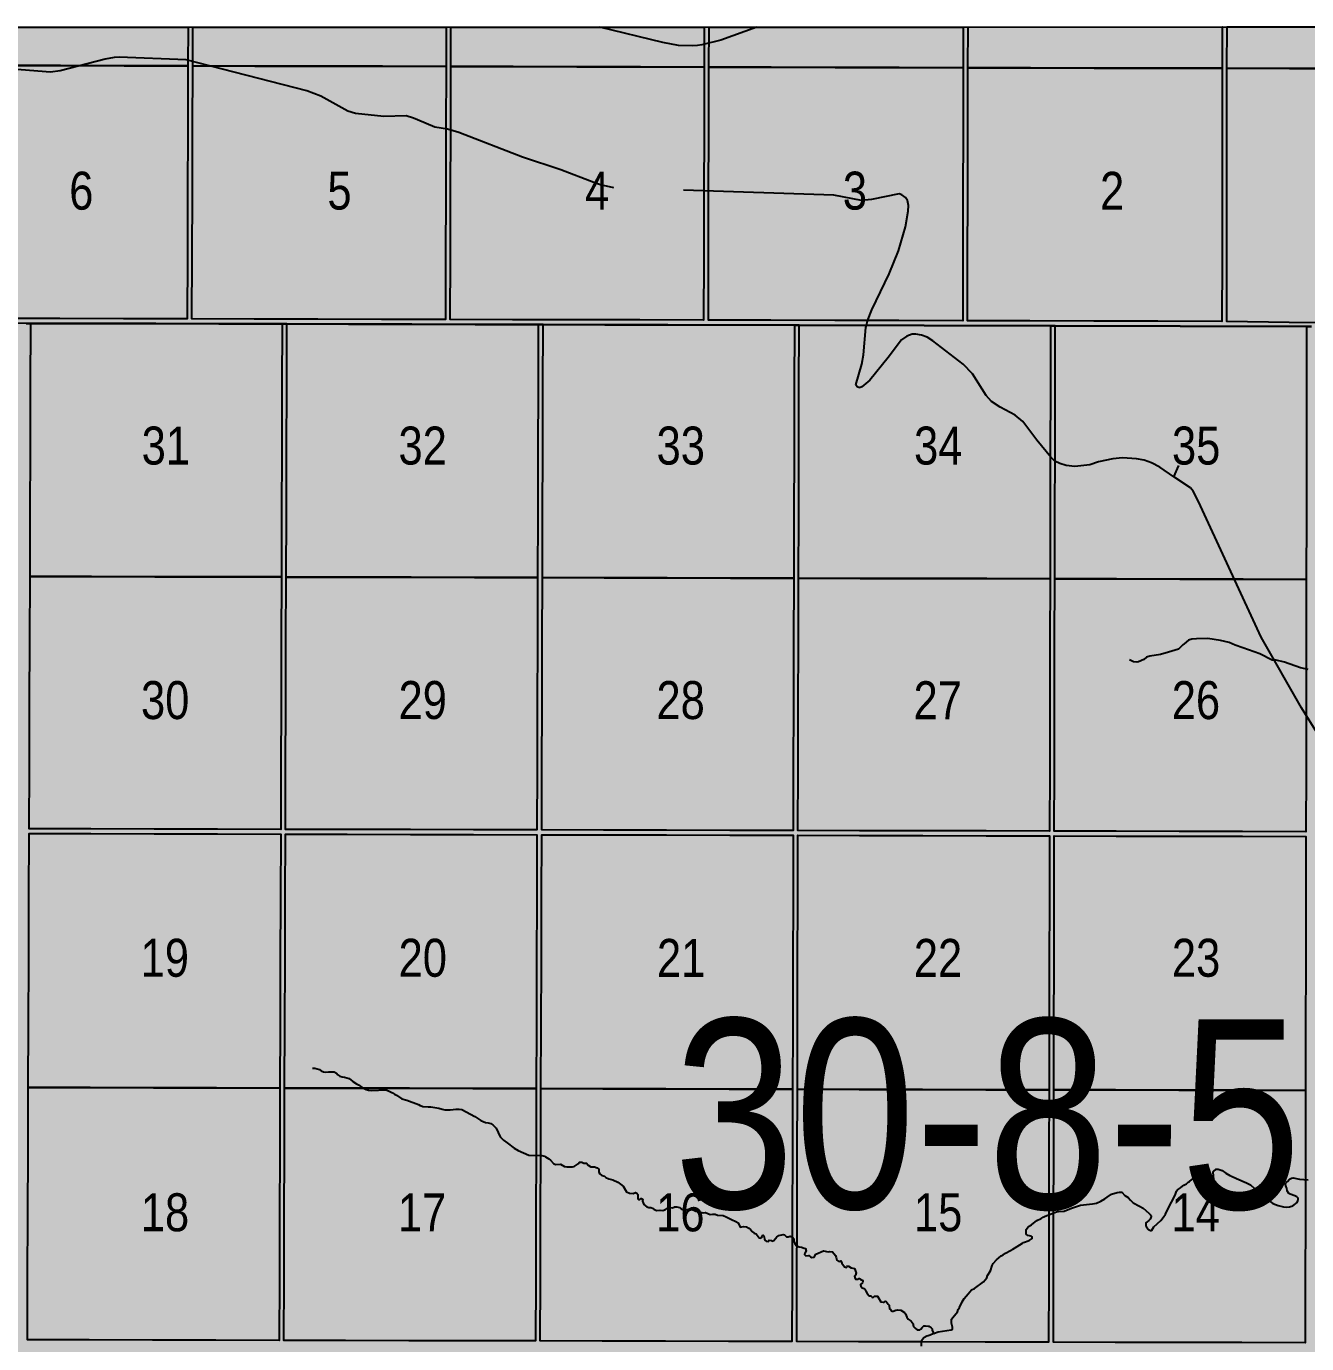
# Model space of a CAD drawing. Extents: x 639460 to 650829, y 5702863 to 5715975.
# Drawn here: x 645204 to 645474.1, y 5712645.4 to 5712923.3 of the extents above; entities that cross this region are included whole.
import ezdxf

# ---------------------------------------------------------------- set-up
doc = ezdxf.new("R2010")
doc.units = 0
doc.header["$LTSCALE"] = 5
doc.linetypes.add('DASHED2', pattern=[9.525, 6.35, -3.175])
for name, color, linetype in [('Quarters', 8, 'Continuous'), ('RoadSeg', 57, 'DASHED2'), ('T-WATER', 160, 'Continuous')]:
    doc.layers.add(name, color=color, linetype=linetype)
doc.layers.add('ROUTE-MAP-BACKGROUND-H', color=7, linetype='Continuous', true_color=0xf0ebff)
doc.styles.add('120', font='ARIALN.TTF', dxfattribs={"height": 13})

msp = doc.modelspace()

# ---------------------------------------------------------------- hatches: boundary and pattern name
at = {"layer": 'ROUTE-MAP-BACKGROUND-H'}
h = msp.add_hatch(color=256, dxfattribs=at)
h.dxf.hatch_style = 1
h.paths.add_polyline_path([(644722.08, 5712923.1), (644716.33, 5711989.96), (646823.87, 5711989.96), (646818.02, 5712923.32)])

# ---------------------------------------------------------------- linework, layer by layer
at = {"layer": 'Quarters'}
for points in [[(645475.08, 5712860.03), (645474.07, 5712860.03), (645447.39, 5712860.1), (645421.05, 5712860.16), (645420.04, 5712860.16), (645393.37, 5712860.22), (645367.02, 5712860.28), (645366.01, 5712860.29), (645339.33, 5712860.35), (645312.99, 5712860.41), (645311.99, 5712860.41), (645285.31, 5712860.47), (645258.97, 5712860.53), (645257.97, 5712860.54), (645231.29, 5712860.6), (645204.95, 5712860.66), (645203.95, 5712860.66), (645183.48, 5712860.74), (645183.48, 5712861.72), (645183.57, 5712888.32), (645183.66, 5712915.1), (645183.68, 5712923.15), (645510.9, 5712923.18)], [(645203.95, 5712860.66), (645204.95, 5712860.66), (645231.29, 5712860.6), (645257.97, 5712860.54), (645258.97, 5712860.53), (645285.31, 5712860.47), (645311.99, 5712860.41), (645312.99, 5712860.41), (645339.33, 5712860.35), (645366.01, 5712860.29), (645367.02, 5712860.28), (645393.37, 5712860.22), (645420.04, 5712860.16), (645421.05, 5712860.16), (645447.39, 5712860.1), (645474.07, 5712860.03), (645475.08, 5712860.03)]]:
    msp.add_lwpolyline(points, dxfattribs=at)
for points in [[(645197.77, 5712915.07), (645184.66, 5712915.1), (645184.69, 5712923.15), (645238.12, 5712923.16), (645238.1, 5712914.97), (645224.66, 5712915), (645211.21, 5712915.04), (645197.77, 5712915.07)], [(645252.21, 5712914.94), (645239.1, 5712914.97), (645239.13, 5712923.16), (645292.57, 5712923.16), (645292.54, 5712914.84), (645279.1, 5712914.88), (645265.66, 5712914.91), (645252.21, 5712914.94)], [(645306.66, 5712914.81), (645293.55, 5712914.84), (645293.57, 5712923.16), (645347.01, 5712923.17), (645346.99, 5712914.72), (645333.54, 5712914.75), (645320.1, 5712914.78), (645306.66, 5712914.81)], [(645361.15, 5712914.68), (645347.99, 5712914.71), (645348.01, 5712923.17), (645401.64, 5712923.17), (645401.63, 5712914.59), (645388.13, 5712914.62), (645374.64, 5712914.65), (645361.15, 5712914.68)], [(645456.26, 5712914.46), (645442.77, 5712914.49), (645429.28, 5712914.52), (645415.79, 5712914.55), (645402.63, 5712914.58), (645402.65, 5712923.17), (645456.27, 5712923.18), (645456.26, 5712914.46)], [(645470.43, 5712914.43), (645457.27, 5712914.46), (645457.28, 5712923.18), (645510.9, 5712923.18), (645510.9, 5712914.37), (645497.41, 5712914.39), (645483.92, 5712914.41), (645470.43, 5712914.43)], [(645197.6, 5712861.69), (645184.48, 5712861.72), (645184.53, 5712875.02), (645184.57, 5712888.31), (645184.62, 5712901.71), (645184.66, 5712915.1), (645197.77, 5712915.07), (645211.21, 5712915.04), (645224.66, 5712915), (645238.1, 5712914.97), (645238.06, 5712901.58), (645238.02, 5712888.19), (645237.98, 5712874.89), (645237.94, 5712861.59), (645224.49, 5712861.62), (645211.04, 5712861.66), (645197.6, 5712861.69)], [(645252.06, 5712861.56), (645238.94, 5712861.59), (645238.98, 5712874.89), (645239.02, 5712888.19), (645239.06, 5712901.58), (645239.1, 5712914.97), (645252.21, 5712914.94), (645265.66, 5712914.91), (645279.1, 5712914.88), (645292.54, 5712914.84), (645292.51, 5712901.45), (645292.47, 5712888.06), (645292.44, 5712874.76), (645292.4, 5712861.46), (645278.95, 5712861.5), (645265.5, 5712861.53), (645252.06, 5712861.56)], [(645306.52, 5712861.43), (645293.4, 5712861.46), (645293.44, 5712874.76), (645293.48, 5712888.06), (645293.51, 5712901.45), (645293.55, 5712914.84), (645306.66, 5712914.81), (645320.1, 5712914.78), (645333.54, 5712914.75), (645346.99, 5712914.72), (645346.96, 5712901.32), (645346.93, 5712887.93), (645346.89, 5712874.63), (645346.86, 5712861.33), (645333.41, 5712861.37), (645319.97, 5712861.4), (645306.52, 5712861.43)], [(645361.03, 5712861.3), (645347.87, 5712861.33), (645347.9, 5712874.63), (645347.93, 5712887.93), (645347.96, 5712901.32), (645347.99, 5712914.71), (645361.15, 5712914.68), (645374.64, 5712914.65), (645388.13, 5712914.62), (645401.63, 5712914.59), (645401.6, 5712901.19), (645401.58, 5712887.8), (645401.56, 5712874.5), (645401.54, 5712861.2), (645388.04, 5712861.24), (645374.53, 5712861.27), (645361.03, 5712861.3)], [(645402.63, 5712914.58), (645415.79, 5712914.55), (645429.28, 5712914.52), (645442.77, 5712914.49), (645456.26, 5712914.46), (645456.25, 5712901.06), (645456.24, 5712887.67), (645456.22, 5712874.37), (645456.21, 5712861.08), (645442.71, 5712861.11), (645429.21, 5712861.14), (645415.71, 5712861.17), (645402.54, 5712861.2), (645402.56, 5712874.5), (645402.58, 5712887.8), (645402.61, 5712901.19), (645402.63, 5712914.58)], [(645470.38, 5712860.87), (645457.22, 5712861.06), (645457.23, 5712874.37), (645457.24, 5712887.67), (645457.25, 5712901.06), (645457.27, 5712914.46), (645470.43, 5712914.43), (645483.92, 5712914.41), (645497.41, 5712914.39), (645510.9, 5712914.37), (645510.9, 5712900.98), (645510.89, 5712887.58), (645510.89, 5712873.93), (645510.88, 5712860.27), (645497.38, 5712860.47), (645483.88, 5712860.67), (645470.38, 5712860.87)], [(645217.78, 5712807.25), (645204.78, 5712807.28), (645204.82, 5712820.67), (645204.87, 5712834.06), (645204.91, 5712847.36), (645204.95, 5712860.66), (645217.96, 5712860.63), (645231.29, 5712860.6), (645244.63, 5712860.57), (645257.97, 5712860.54), (645257.93, 5712847.24), (645257.89, 5712833.94), (645257.85, 5712820.55), (645257.81, 5712807.16), (645244.47, 5712807.19), (645231.13, 5712807.22), (645217.78, 5712807.25)], [(645271.82, 5712807.12), (645258.81, 5712807.15), (645258.85, 5712820.55), (645258.89, 5712833.94), (645258.93, 5712847.24), (645258.97, 5712860.53), (645271.98, 5712860.5), (645285.31, 5712860.47), (645298.65, 5712860.44), (645311.99, 5712860.41), (645311.95, 5712847.11), (645311.92, 5712833.81), (645311.88, 5712820.42), (645311.85, 5712807.03), (645298.51, 5712807.06), (645285.16, 5712807.09), (645271.82, 5712807.12)], [(645325.86, 5712807), (645312.85, 5712807.03), (645312.89, 5712820.42), (645312.92, 5712833.81), (645312.96, 5712847.11), (645312.99, 5712860.41), (645326, 5712860.38), (645339.33, 5712860.35), (645352.67, 5712860.32), (645366.01, 5712860.29), (645365.98, 5712846.99), (645365.95, 5712833.69), (645365.92, 5712820.3), (645365.89, 5712806.9), (645352.54, 5712806.94), (645339.2, 5712806.97), (645325.86, 5712807)], [(645379.9, 5712806.87), (645366.89, 5712806.9), (645366.92, 5712820.29), (645366.95, 5712833.69), (645366.98, 5712846.98), (645367.02, 5712860.28), (645380.02, 5712860.25), (645393.37, 5712860.22), (645406.71, 5712860.19), (645420.04, 5712860.16), (645420.02, 5712846.86), (645419.99, 5712833.56), (645419.97, 5712820.17), (645419.94, 5712806.78), (645406.6, 5712806.81), (645393.25, 5712806.84), (645379.9, 5712806.87)], [(645433.96, 5712806.75), (645420.95, 5712806.78), (645420.97, 5712820.17), (645421, 5712833.56), (645421.02, 5712846.86), (645421.05, 5712860.16), (645434.05, 5712860.13), (645447.39, 5712860.1), (645460.73, 5712860.07), (645474.07, 5712860.03), (645474.05, 5712846.74), (645474.04, 5712833.44), (645474.02, 5712820.05), (645474, 5712806.65), (645460.65, 5712806.68), (645447.3, 5712806.72), (645433.96, 5712806.75)], [(645217.61, 5712754.02), (645204.6, 5712754.05), (645204.64, 5712767.1), (645204.69, 5712780.5), (645204.73, 5712793.89), (645204.78, 5712807.28), (645217.78, 5712807.25), (645231.13, 5712807.22), (645244.47, 5712807.19), (645257.81, 5712807.16), (645257.77, 5712793.76), (645257.73, 5712780.37), (645257.69, 5712766.98), (645257.65, 5712753.92), (645244.31, 5712753.95), (645230.96, 5712753.98), (645217.61, 5712754.02)], [(645271.67, 5712753.89), (645258.66, 5712753.92), (645258.69, 5712766.98), (645258.73, 5712780.37), (645258.77, 5712793.76), (645258.81, 5712807.15), (645271.82, 5712807.12), (645285.16, 5712807.09), (645298.51, 5712807.06), (645311.85, 5712807.03), (645311.81, 5712793.64), (645311.78, 5712780.25), (645311.74, 5712766.85), (645311.71, 5712753.8), (645298.36, 5712753.83), (645285.01, 5712753.86), (645271.67, 5712753.89)], [(645325.72, 5712753.76), (645312.71, 5712753.79), (645312.74, 5712766.85), (645312.78, 5712780.24), (645312.82, 5712793.64), (645312.85, 5712807.03), (645325.86, 5712807), (645339.2, 5712806.97), (645352.54, 5712806.94), (645365.89, 5712806.9), (645365.86, 5712793.51), (645365.82, 5712780.12), (645365.79, 5712766.73), (645365.76, 5712753.67), (645352.42, 5712753.7), (645339.07, 5712753.73), (645325.72, 5712753.76)], [(645379.78, 5712753.64), (645366.77, 5712753.67), (645366.8, 5712766.73), (645366.83, 5712780.12), (645366.86, 5712793.51), (645366.89, 5712806.9), (645379.9, 5712806.87), (645393.25, 5712806.84), (645406.6, 5712806.81), (645419.94, 5712806.78), (645419.92, 5712793.39), (645419.89, 5712779.99), (645419.87, 5712766.6), (645419.84, 5712753.54), (645406.49, 5712753.58), (645393.14, 5712753.61), (645379.78, 5712753.64)], [(645433.86, 5712753.51), (645420.84, 5712753.54), (645420.87, 5712766.6), (645420.9, 5712779.99), (645420.92, 5712793.38), (645420.95, 5712806.78), (645433.96, 5712806.75), (645447.3, 5712806.72), (645460.65, 5712806.68), (645474, 5712806.65), (645473.98, 5712793.26), (645473.96, 5712779.87), (645473.94, 5712766.48), (645473.92, 5712753.42), (645460.57, 5712753.45), (645447.21, 5712753.48), (645433.86, 5712753.51)], [(645217.44, 5712699.44), (645204.42, 5712699.47), (645204.46, 5712712.87), (645204.51, 5712726.26), (645204.55, 5712739.65), (645204.6, 5712753.04), (645217.61, 5712753.01), (645230.96, 5712752.98), (645244.3, 5712752.95), (645257.65, 5712752.92), (645257.61, 5712739.53), (645257.57, 5712726.13), (645257.53, 5712712.74), (645257.49, 5712699.35), (645244.14, 5712699.38), (645230.79, 5712699.41), (645217.44, 5712699.44)], [(645271.51, 5712699.32), (645258.49, 5712699.35), (645258.53, 5712712.74), (645258.57, 5712726.13), (645258.61, 5712739.52), (645258.65, 5712752.92), (645271.66, 5712752.89), (645285.01, 5712752.85), (645298.36, 5712752.82), (645311.7, 5712752.79), (645311.67, 5712739.4), (645311.63, 5712726.01), (645311.6, 5712712.62), (645311.56, 5712699.22), (645298.21, 5712699.25), (645284.86, 5712699.29), (645271.51, 5712699.32)], [(645325.58, 5712699.19), (645312.56, 5712699.22), (645312.6, 5712712.61), (645312.64, 5712726), (645312.67, 5712739.4), (645312.71, 5712752.79), (645325.72, 5712752.76), (645339.07, 5712752.73), (645352.41, 5712752.7), (645365.76, 5712752.67), (645365.73, 5712739.27), (645365.7, 5712725.88), (645365.67, 5712712.49), (645365.64, 5712699.1), (645352.28, 5712699.13), (645338.93, 5712699.16), (645325.58, 5712699.19)], [(645419.74, 5712698.97), (645406.38, 5712699), (645393.02, 5712699.03), (645379.66, 5712699.06), (645366.64, 5712699.09), (645366.67, 5712712.49), (645366.7, 5712725.88), (645366.73, 5712739.27), (645366.76, 5712752.66), (645379.78, 5712752.63), (645393.13, 5712752.6), (645406.49, 5712752.57), (645419.84, 5712752.54), (645419.81, 5712739.15), (645419.79, 5712725.76), (645419.76, 5712712.36), (645419.74, 5712698.97)], [(645433.76, 5712698.94), (645420.74, 5712698.97), (645420.77, 5712712.36), (645420.79, 5712725.75), (645420.82, 5712739.15), (645420.84, 5712752.54), (645433.86, 5712752.51), (645447.21, 5712752.48), (645460.56, 5712752.45), (645473.92, 5712752.41), (645473.9, 5712739.02), (645473.88, 5712725.63), (645473.86, 5712712.24), (645473.84, 5712698.84), (645460.48, 5712698.88), (645447.12, 5712698.91), (645433.76, 5712698.94)], [(645217.26, 5712646.21), (645204.24, 5712646.24), (645204.28, 5712659.3), (645204.33, 5712672.69), (645204.37, 5712686.08), (645204.42, 5712699.47), (645217.44, 5712699.44), (645230.79, 5712699.41), (645244.14, 5712699.38), (645257.49, 5712699.35), (645257.45, 5712685.96), (645257.41, 5712672.57), (645257.37, 5712659.17), (645257.33, 5712646.12), (645243.97, 5712646.15), (645230.62, 5712646.18), (645217.26, 5712646.21)], [(645271.35, 5712646.08), (645258.33, 5712646.11), (645258.37, 5712659.17), (645258.41, 5712672.56), (645258.45, 5712685.96), (645258.49, 5712699.35), (645271.51, 5712699.32), (645284.86, 5712699.29), (645298.21, 5712699.25), (645311.56, 5712699.22), (645311.52, 5712685.83), (645311.49, 5712672.44), (645311.45, 5712659.05), (645311.42, 5712645.99), (645298.06, 5712646.02), (645284.71, 5712646.05), (645271.35, 5712646.08)], [(645325.44, 5712645.96), (645312.42, 5712645.99), (645312.46, 5712659.04), (645312.49, 5712672.44), (645312.53, 5712685.83), (645312.56, 5712699.22), (645325.58, 5712699.19), (645338.93, 5712699.16), (645352.28, 5712699.13), (645365.64, 5712699.1), (645365.6, 5712685.7), (645365.57, 5712672.31), (645365.54, 5712658.92), (645365.51, 5712645.86), (645352.15, 5712645.89), (645338.8, 5712645.93), (645325.44, 5712645.96)], [(645366.64, 5712699.09), (645379.66, 5712699.06), (645393.02, 5712699.03), (645406.38, 5712699), (645419.74, 5712698.97), (645419.71, 5712685.58), (645419.68, 5712672.19), (645419.66, 5712658.79), (645419.63, 5712645.74), (645406.27, 5712645.77), (645392.91, 5712645.8), (645379.54, 5712645.83), (645366.51, 5712645.86), (645366.54, 5712658.92), (645366.58, 5712672.31), (645366.61, 5712685.7), (645366.64, 5712699.09)], [(645433.67, 5712645.7), (645420.64, 5712645.73), (645420.66, 5712658.79), (645420.69, 5712672.18), (645420.71, 5712685.58), (645420.74, 5712698.97), (645433.76, 5712698.94), (645447.12, 5712698.91), (645460.48, 5712698.88), (645473.84, 5712698.84), (645473.82, 5712685.45), (645473.8, 5712672.06), (645473.78, 5712658.67), (645473.76, 5712645.61), (645460.39, 5712645.64), (645447.03, 5712645.67), (645433.67, 5712645.7)]]:
    msp.add_lwpolyline(points, close=True, dxfattribs=at)
at = {"layer": 'RoadSeg'}
for p, q in [((645286.53, 5712903.57), (645285.64, 5712903.96)), ((645446.06, 5712828.3), (645447.1, 5712830.64))]:
    msp.add_line(p, q, dxfattribs=at)
for points in [[(645358.12, 5712923.17), (645350.48, 5712920.41), (645346.52, 5712919.39), (645345.56, 5712919.3), (645344.45, 5712919.19), (645341.59, 5712919.3), (645338.24, 5712919.93), (645324.96, 5712923.16)], [(645285.64, 5712903.96), (645284.13, 5712904.44), (645279.43, 5712904.31), (645273.41, 5712904.95), (645271.8, 5712905.43), (645266.09, 5712908.56), (645263.16, 5712909.68), (645237.73, 5712916.24), (645223.55, 5712916.82), (645222.55, 5712916.75), (645220.64, 5712916.4), (645211.11, 5712913.91), (645209.07, 5712913.67), (645184.28, 5712915.65), (645164.07, 5712918.6)], [(645381.21, 5712860.2), (645381.45, 5712861.18), (645382.38, 5712863.49), (645386, 5712871.11), (645388.01, 5712875.95), (645389.42, 5712881.01), (645390.02, 5712884.35), (645390.08, 5712885.49), (645389.85, 5712886.56), (645389.47, 5712887.2), (645388.68, 5712887.79), (645388.09, 5712888.01), (645382.29, 5712886.78), (645380.15, 5712886.57), (645374.36, 5712887.67), (645327.93, 5712889.28), (645325.15, 5712889.86), (645323.73, 5712890.34), (645316.78, 5712893.07), (645308.69, 5712895.73), (645295.22, 5712900.89), (645292.84, 5712901.59), (645290.15, 5712902.07), (645286.53, 5712903.57)], [(645476.57, 5712773.82), (645473, 5712779.58), (645464.47, 5712794.45), (645451.27, 5712823.05), (645450.14, 5712825.25), (645449.56, 5712825.93), (645446.06, 5712828.3), (645443.09, 5712830.32), (645441.32, 5712831.24), (645439.77, 5712831.78), (645438.18, 5712832.06), (645435.22, 5712832.28), (645433.21, 5712832.1), (645430.2, 5712831.46), (645428.31, 5712830.84), (645425.2, 5712830.47), (645423.35, 5712830.69), (645421.99, 5712831.09), (645420.97, 5712831.59), (645420.1, 5712832.45), (645417.14, 5712836.03), (645414.22, 5712839.98), (645412.59, 5712841.29), (645409.41, 5712842.95), (645407.58, 5712844.2), (645406.48, 5712845.47), (645403.62, 5712850.01), (645401.64, 5712852.07), (645395.22, 5712856.99), (645394.04, 5712857.72), (645392.82, 5712858.16), (645391.6, 5712858.39), (645390.83, 5712858.35), (645389.72, 5712857.98), (645388.6, 5712857.18), (645385.79, 5712853.43), (645381.96, 5712848.71), (645380.22, 5712847.26), (645379.74, 5712847.07), (645379.28, 5712847.25), (645379, 5712847.66), (645380.25, 5712852.06), (645380.58, 5712854.05), (645381.11, 5712859.79), (645381.21, 5712860.2)]]:
    msp.add_lwpolyline(points, dxfattribs=at)
at = {"layer": 'T-WATER', "linetype": 'Continuous'}
for points in [[(645474.4, 5712787.62), (645472.75, 5712787.96), (645469.43, 5712789.17), (645467.64, 5712789.63), (645466.81, 5712789.62), (645464.19, 5712790.95), (645460.59, 5712792.23), (645459.01, 5712792.78), (645457.7, 5712793.36), (645455.93, 5712793.79), (645453.24, 5712794.16), (645450.83, 5712794.13), (645449.88, 5712794.07), (645449.13, 5712793.85), (645448.22, 5712793.08), (645447.95, 5712792.83), (645447.03, 5712791.96), (645444.96, 5712791.33), (645443.22, 5712790.83), (645440.98, 5712790.48), (645440.31, 5712790.23), (645439.7, 5712789.75), (645438.61, 5712789.29), (645438.24, 5712789.21), (645437.56, 5712789.25), (645436.73, 5712789.67)], [(645264.36, 5712703.52), (645264.85, 5712703.53), (645265.85, 5712703.25), (645266.2, 5712702.95), (645266.67, 5712702.79), (645267.17, 5712702.72), (645267.72, 5712702.75), (645268.94, 5712702.75), (645269.4, 5712702.45), (645269.73, 5712702.12), (645270.14, 5712701.88), (645270.61, 5712701.72), (645271.1, 5712701.66), (645272.13, 5712701.37), (645272.87, 5712700.74), (645273.64, 5712700.22), (645274.1, 5712700.04), (645274.86, 5712699.49), (645275.7, 5712699.04), (645276.17, 5712698.9), (645276.79, 5712698.84), (645279.85, 5712698.94), (645280.4, 5712698.78), (645280.42, 5712698.77), (645281.22, 5712698.36), (645281.64, 5712698.03), (645282.06, 5712697.87), (645283.22, 5712697.05), (645284.23, 5712696.82), (645286.71, 5712695.89), (645287.1, 5712695.69), (645287.18, 5712695.64), (645287.65, 5712695.48), (645288.74, 5712695.37), (645289.3, 5712695.39), (645291.01, 5712695.1), (645291.74, 5712694.86), (645292.25, 5712694.78), (645293.37, 5712694.72), (645294.64, 5712694.88), (645295.32, 5712694.86), (645295.87, 5712694.79), (645298.58, 5712693.35), (645299.89, 5712692.5), (645300.86, 5712692.1), (645301.44, 5712692.03), (645301.99, 5712691.85), (645302.43, 5712691.57), (645302.78, 5712691.25), (645303.08, 5712690.87), (645303.97, 5712689.06), (645304.29, 5712688.68), (645304.64, 5712688.36), (645305.43, 5712687.82), (645306.93, 5712686.68), (645307.74, 5712686.18), (645310, 5712685.2), (645311.69, 5712685.09), (645312.48, 5712685.18), (645313.33, 5712684.94), (645313.54, 5712684.81), (645314.19, 5712684.43), (645314.54, 5712684.15), (645314.57, 5712684.12), (645315.23, 5712683.46), (645315.6, 5712683.21), (645316.65, 5712683.29), (645317.54, 5712682.82), (645318.03, 5712682.75), (645319.23, 5712682.74), (645319.56, 5712682.82), (645320.4, 5712683.34), (645320.69, 5712683.71), (645321.15, 5712683.68), (645321.62, 5712683.52), (645322.16, 5712683.5), (645322.49, 5712683.07), (645323.05, 5712682.75), (645323.85, 5712682.71), (645324.39, 5712682.5), (645324.75, 5712682.21), (645324.74, 5712681.62), (645325, 5712681.22), (645325.4, 5712680.88), (645325.93, 5712680.76), (645326.24, 5712680.46), (645326.88, 5712680.18), (645327.71, 5712679.95), (645328.76, 5712679.52), (645329.88, 5712678.68), (645330.59, 5712677.46), (645331.23, 5712677.16), (645331.99, 5712677.13), (645332.48, 5712677.31), (645332.81, 5712677.14), (645332.97, 5712676.87), (645332.98, 5712675.95), (645333.13, 5712675.8), (645333.44, 5712675.81), (645333.71, 5712676.05), (645334.03, 5712675.81), (645333.99, 5712675.51), (645334.29, 5712674.81), (645334.86, 5712674.3), (645335.31, 5712674.14), (645335.73, 5712674.15), (645336.07, 5712673.99), (645336.44, 5712673.74), (645337, 5712673.48), (645337.73, 5712673.58), (645338.27, 5712673.53), (645338.83, 5712673.74), (645339.26, 5712674.01), (645339.73, 5712674.17), (645340.23, 5712674.06), (645340.66, 5712674.24), (645340.72, 5712674.27), (645341.22, 5712674.28), (645341.75, 5712674.13), (645342.16, 5712673.83), (645342.6, 5712673.67), (645343.09, 5712673.64), (645343.68, 5712673.79), (645344.25, 5712673.79), (645344.82, 5712673.6), (645345.25, 5712673.36), (645345.74, 5712673.31), (645346.77, 5712673), (645347.27, 5712673.09), (645348.23, 5712672.7), (645348.72, 5712672.75), (645349.28, 5712672.71), (645349.81, 5712672.54), (645351.02, 5712672.45), (645351.62, 5712672.15), (645352.76, 5712671.58), (645353.67, 5712671.22), (645354.18, 5712670.93), (645354.6, 5712670.02), (645355.3, 5712670.12), (645355.89, 5712670.07), (645356.41, 5712669.8), (645356.77, 5712669.53), (645357.14, 5712669.1), (645357.56, 5712668.75), (645357.97, 5712668.56), (645358.58, 5712667.78), (645358.94, 5712667.66), (645359.11, 5712667.8), (645359.28, 5712668.2), (645359.38, 5712668.31), (645359.56, 5712668.14), (645359.65, 5712667.89), (645359.69, 5712667.49), (645359.78, 5712667.23), (645360.08, 5712667.04), (645360.52, 5712666.94), (645360.69, 5712667.24), (645361.12, 5712667.16), (645361.35, 5712667.02), (645361.67, 5712667.18), (645362.31, 5712667.94), (645362.73, 5712668.23), (645363.64, 5712668.47), (645363.92, 5712668.41), (645364.36, 5712667.98), (645364.67, 5712667.93), (645365.15, 5712668.07), (645365.61, 5712667.88), (645365.93, 5712667.57), (645365.9, 5712667.01), (645366.09, 5712666.53), (645366.42, 5712666.11), (645367, 5712665.83), (645367.11, 5712665.82), (645367.51, 5712665.77), (645368.11, 5712665.59), (645368.34, 5712665.47), (645368.49, 5712665.01), (645368.19, 5712664.5), (645368.18, 5712664.25), (645368.44, 5712663.93), (645369.08, 5712664.05), (645369.44, 5712663.71), (645369.73, 5712663.61), (645370.16, 5712663.68), (645370.56, 5712664.3), (645372.19, 5712664.98), (645373.15, 5712664.82), (645373.45, 5712664.88), (645374.04, 5712664.79), (645374.69, 5712664.03), (645374.86, 5712663.57), (645374.97, 5712663.04), (645375.42, 5712662.75), (645375.84, 5712662.88), (645376.03, 5712662.42), (645376.61, 5712661.64), (645377, 5712661.46), (645377.07, 5712661.77), (645377.42, 5712661.78), (645378, 5712661.43), (645378.7, 5712661.31), (645379.07, 5712660.37), (645378.89, 5712659.86), (645378.7, 5712659.69), (645378.82, 5712659.19), (645378.93, 5712659.05), (645379.48, 5712659.04), (645379.59, 5712659.15), (645379.75, 5712659.2), (645379.89, 5712659.13), (645379.94, 5712658.96), (645380.38, 5712658.8), (645380.42, 5712658.64), (645380.38, 5712658.28), (645379.98, 5712657.88), (645380.01, 5712657.52), (645380.3, 5712657.19), (645380.75, 5712657.04), (645380.85, 5712656.93), (645381.07, 5712656.51), (645381.38, 5712655.98), (645381.76, 5712655.53), (645382.15, 5712655.5), (645382.44, 5712655.21), (645382.61, 5712655.17), (645382.94, 5712655.45), (645383.53, 5712655.47), (645383.74, 5712655.06), (645384.26, 5712654.28), (645384.76, 5712654.17), (645384.93, 5712654.2), (645385.2, 5712654.36), (645385.4, 5712654.34), (645385.79, 5712653.74), (645385.98, 5712653.51), (645386.04, 5712653.37), (645386.08, 5712652.77), (645386.33, 5712652.59), (645386.48, 5712652.33), (645386.63, 5712652.26), (645386.83, 5712652.26), (645387.43, 5712652.51), (645387.77, 5712652.59), (645388.47, 5712652.46), (645389.25, 5712651.99), (645389.42, 5712651.73), (645389.76, 5712650.98), (645390.01, 5712650.62), (645390.65, 5712650.2), (645391.09, 5712649.6), (645391.1, 5712649.4), (645391.16, 5712649.04), (645391.46, 5712648.72), (645391.89, 5712648.34), (645392.46, 5712648.33), (645392.72, 5712648.49), (645392.98, 5712648.86), (645393.3, 5712649.19), (645393.68, 5712649.21), (645394.24, 5712649.11), (645394.37, 5712649.08), (645394.89, 5712648.78), (645395.08, 5712648.56), (645395.1, 5712648.2), (645395.41, 5712647.55), (645395.57, 5712647.64), (645396.35, 5712647.91), (645399.09, 5712648.34), (645399.35, 5712648.5), (645399.37, 5712648.89), (645399.15, 5712649.73), (645399.17, 5712650.56), (645399.43, 5712650.96), (645400.42, 5712652.12), (645400.59, 5712652.61), (645400.85, 5712653.06), (645401.4, 5712654.26), (645401.85, 5712654.92), (645402.64, 5712655.9), (645403.41, 5712656.75), (645403.98, 5712657.09), (645405.93, 5712658.46), (645406.63, 5712659.3), (645406.78, 5712659.81), (645407.36, 5712660.78), (645407.73, 5712661.88), (645407.95, 5712662.31), (645408.68, 5712663.1), (645409.62, 5712663.92), (645410.03, 5712664.16), (645410.56, 5712664.49), (645411.6, 5712665.04), (645412.12, 5712665.39), (645413.04, 5712665.92), (645414.1, 5712666.64), (645414.37, 5712666.78), (645415.51, 5712667.16), (645416.16, 5712667.58), (645416.19, 5712667.94), (645415.96, 5712668.12), (645415.27, 5712668.25), (645414.9, 5712668.51), (645414.93, 5712669.53), (645415.42, 5712670.11), (645416.06, 5712670.5), (645417.18, 5712671.42), (645418.08, 5712671.84), (645418.52, 5712672.08), (645418.93, 5712672.3), (645420.75, 5712672.99), (645421.49, 5712673.28), (645421.74, 5712673.3), (645422.89, 5712673.37), (645424.47, 5712674), (645426.36, 5712674.64), (645428.93, 5712674.95), (645429.74, 5712675.06), (645430.65, 5712675.46), (645431.48, 5712675.95), (645432.02, 5712676.34), (645432.93, 5712676.93), (645434.12, 5712677.31), (645434.62, 5712677.38), (645435.11, 5712677.35), (645435.75, 5712676.67), (645436.4, 5712676.24), (645436.91, 5712675.69), (645437.48, 5712675.16), (645438.81, 5712674.46), (645439.59, 5712673.97), (645440.78, 5712672.94), (645441.12, 5712672.62), (645441.27, 5712672.36), (645441.27, 5712672.17), (645441.23, 5712672.06), (645441.1, 5712671.71), (645440.79, 5712671.37), (645440.4, 5712671.09), (645440.17, 5712670.89), (645440.17, 5712670.27), (645440.3, 5712669.98), (645440.71, 5712669.5), (645441.13, 5712669.27), (645441.31, 5712669.29), (645441.42, 5712669.39), (645441.84, 5712670.07), (645443.31, 5712671.4), (645443.79, 5712672.05), (645444.29, 5712672.71), (645444.8, 5712673.8), (645446.37, 5712676.77), (645446.61, 5712677.62), (645446.82, 5712677.85), (645447.45, 5712678.28), (645447.89, 5712678.62), (645448.18, 5712678.84), (645448.73, 5712679.16), (645449.06, 5712679.5), (645449.37, 5712679.62), (645449.82, 5712680.05), (645450.06, 5712680.23), (645450.49, 5712680.25), (645450.9, 5712680.51), (645451.51, 5712680.75), (645452.1, 5712680.7), (645452.34, 5712680.48), (645452.89, 5712679.1), (645453.21, 5712678.75), (645453.67, 5712678.49), (645454.23, 5712678.38), (645454.59, 5712678.4), (645454.61, 5712679.4), (645454.51, 5712680.1), (645454.4, 5712680.83), (645454.35, 5712681.6), (645454.41, 5712681.75), (645455.02, 5712682.2), (645455.43, 5712682.21), (645456.26, 5712681.96), (645457.05, 5712681.4), (645457.9, 5712680.92), (645458.23, 5712680.77), (645459.28, 5712680.28), (645461.38, 5712679.35), (645462.2, 5712678.91), (645464.75, 5712676.59), (645465.17, 5712676.3), (645465.73, 5712675.87), (645466.97, 5712675.01), (645468.04, 5712674.57), (645468.63, 5712674.46), (645469.19, 5712674.3), (645469.91, 5712674.25), (645470.49, 5712674.32), (645471.16, 5712674.52), (645472.04, 5712675.23), (645472.19, 5712675.52), (645472.26, 5712675.87), (645472.26, 5712676.08), (645472.02, 5712676.42), (645471.58, 5712676.63), (645470.58, 5712676.96), (645470.29, 5712677.13), (645469.98, 5712677.68), (645469.89, 5712678.23), (645469.75, 5712678.51), (645469.63, 5712679.02), (645469.67, 5712679.37), (645470.05, 5712679.62), (645470.46, 5712680.09), (645470.87, 5712680.34), (645471.26, 5712680.37), (645472.59, 5712680.15), (645474.37, 5712679.98)], [(645395.41, 5712647.55), (645394.65, 5712647.21), (645394.24, 5712647.09), (645393.98, 5712647.02), (645393.31, 5712646.64), (645392.81, 5712646.04), (645392.8, 5712645.9), (645392.76, 5712645.5), (645392.78, 5712644.9)]]:
    msp.add_lwpolyline(points, dxfattribs=at)

# ---------------------------------------------------------------- texts
at = {"layer": 'RoadSeg', "style": '120'}
for s, height, p in [('6', 8, (645213.05, 5712884.65)), ('5', 8, (645267.51, 5712884.67)), ('4', 8, (645321.87, 5712884.64)), ('3', 8, (645376.24, 5712884.66)), ('2', 8, (645430.5, 5712884.62)), ('31', 8.004, (645228.33, 5712830.88)), ('32', 8.004, (645282.51, 5712830.88)), ('33', 8.004, (645336.95, 5712830.88)), ('34', 8.004, (645391.26, 5712830.88)), ('35', 8.004, (645445.67, 5712830.88)), ('30', 8.004, (645228.19, 5712777.19)), ('29', 8.004, (645282.52, 5712777.2)), ('28', 8.004, (645336.92, 5712777.19)), ('27', 8.004, (645391.15, 5712777.15)), ('26', 8.004, (645445.62, 5712777.18)), ('19', 8.004, (645228.11, 5712722.83)), ('20', 8.004, (645282.53, 5712722.83)), ('21', 8.004, (645337.03, 5712722.79)), ('22', 8.004, (645391.21, 5712722.79)), ('23', 8.004, (645445.65, 5712722.83)), ('18', 8.004, (645228.15, 5712669.13)), ('17', 8.004, (645282.38, 5712669.11)), ('16', 8.004, (645336.85, 5712669.12)), ('15', 8.004, (645391.24, 5712669.15)), ('14', 8.004, (645445.56, 5712669.11))]:
    msp.add_text(s, height=height, dxfattribs=at).set_placement(p)
msp.add_text('30-8-5', height=39.983, rotation=359.9576, dxfattribs=at).set_placement((645340.56, 5712673.97))

doc.saveas('drawing.dxf')
